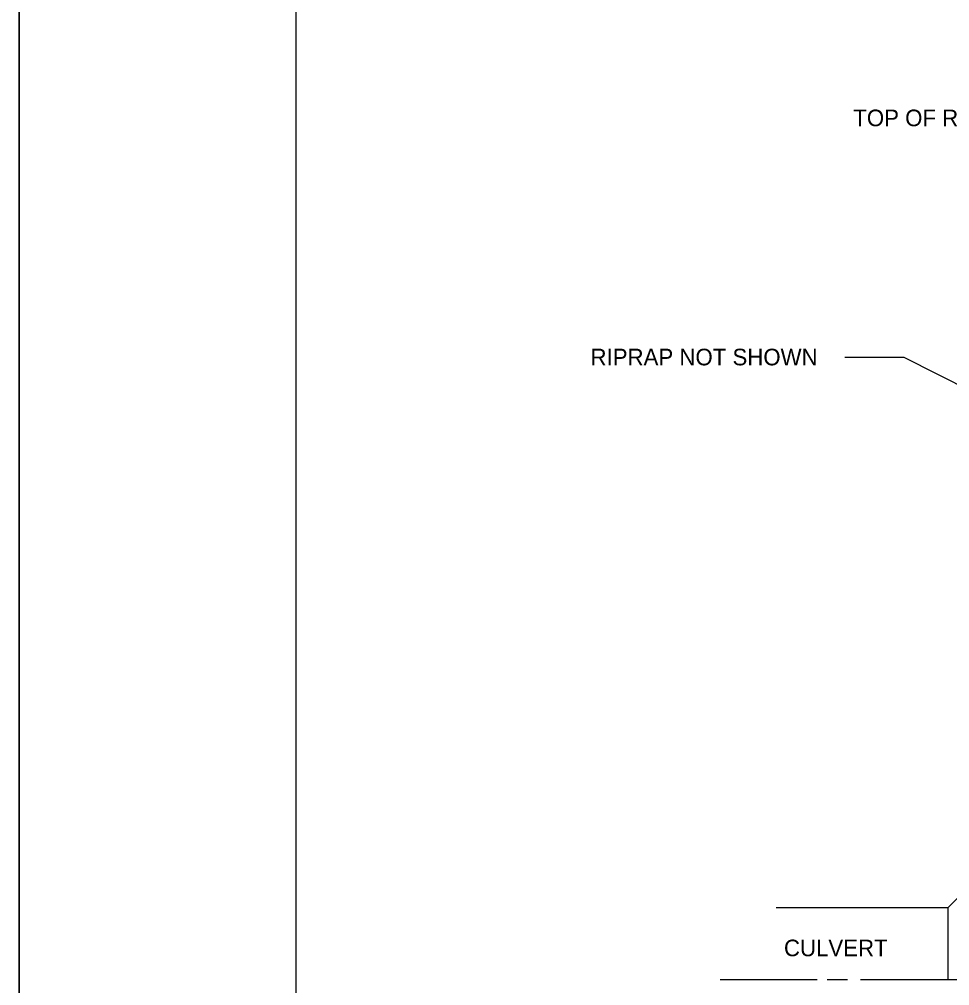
# Model space of a CAD drawing. Extents: x 1348387 to 1349067, y 1153645 to 1154085.
# Drawn here: x 1348387 to 1348521.4, y 1153805.5 to 1153945.1 of the extents above; entities that cross this region are included whole.
import ezdxf

# ---------------------------------------------------------------- set-up
doc = ezdxf.new("R2010")
doc.units = 0
for name, color, linetype in [('Design_EX_Roadway Dimensions', 7, 'Continuous'), ('Design_EX_Roadway Notes', 7, 'Continuous'), ('Drainage_EX_Pipe Culvert', 7, 'Continuous'), ('Level 48', 7, 'Continuous'), ('Sheets_50 Reference Boundary', 7, 'Continuous'), ('Sheets_General Details', 7, 'Continuous'), ('Sheets_Printer Plotting Border', 7, 'Continuous')]:
    doc.layers.add(name, color=color, linetype=linetype)

msp = doc.modelspace()

# ---------------------------------------------------------------- linework, layer by layer
at = {"layer": 'Design_EX_Roadway Dimensions'}
for p, q in [((1348488.257, 1153806.398), (1348502.232, 1153806.398)), ((1348503.695, 1153806.398), (1348506.617, 1153806.398)), ((1348508.496, 1153806.398), (1348544.405, 1153806.398))]:
    msp.add_line(p, q, dxfattribs=at)
at = {"layer": 'Design_EX_Roadway Notes'}
for p, q in [((1348506.222, 1153896.32), (1348514.762, 1153896.32)), ((1348514.762, 1153896.32), (1348533.692, 1153886.682))]:
    msp.add_line(p, q, dxfattribs=at)
at = {"layer": 'Drainage_EX_Pipe Culvert'}
for q in [(1348532.892, 1153828.536), (1348496.318, 1153816.742), (1348521.098, 1153806.339)]:
    msp.add_line((1348521.098, 1153816.742), q, dxfattribs=at)
at = {"layer": 'Level 48'}
msp.add_lwpolyline([(1348386.998, 1154084.715), (1349066.998, 1154084.715), (1349066.998, 1153644.715), (1348386.998, 1153644.715)], close=True, dxfattribs=at)
at = {"layer": 'Sheets_50 Reference Boundary'}
msp.add_lwpolyline([(1348426.998, 1154074.711), (1349056.998, 1154074.711), (1349056.998, 1153674.715), (1348426.998, 1153674.715)], close=True, dxfattribs=at)
at = {"layer": 'Sheets_General Details'}
msp.add_line((1348386.998, 1154084.715), (1348386.998, 1153644.715), dxfattribs=at)
msp.add_lwpolyline([(1348426.998, 1154074.715), (1349056.998, 1154074.715), (1349056.998, 1153654.715), (1348426.998, 1153654.715)], close=True, dxfattribs=at)
at = {"layer": 'Sheets_Printer Plotting Border'}
msp.add_lwpolyline([(1348386.998, 1153644.715), (1349066.998, 1153644.715), (1349066.998, 1154084.715), (1348386.998, 1154084.715)], close=True, dxfattribs=at)

# ---------------------------------------------------------------- texts
at = {"layer": 'Design_EX_Roadway Notes'}
for s, p in [('TOP OF RIPRAP', (1348507.467, 1153929.666)), ('RIPRAP NOT SHOWN', (1348469.505, 1153895.12)), ('CULVERT', (1348497.448, 1153809.752))]:
    msp.add_text(s, height=2.4, dxfattribs=at).set_placement(p)

doc.saveas('drawing.dxf')
